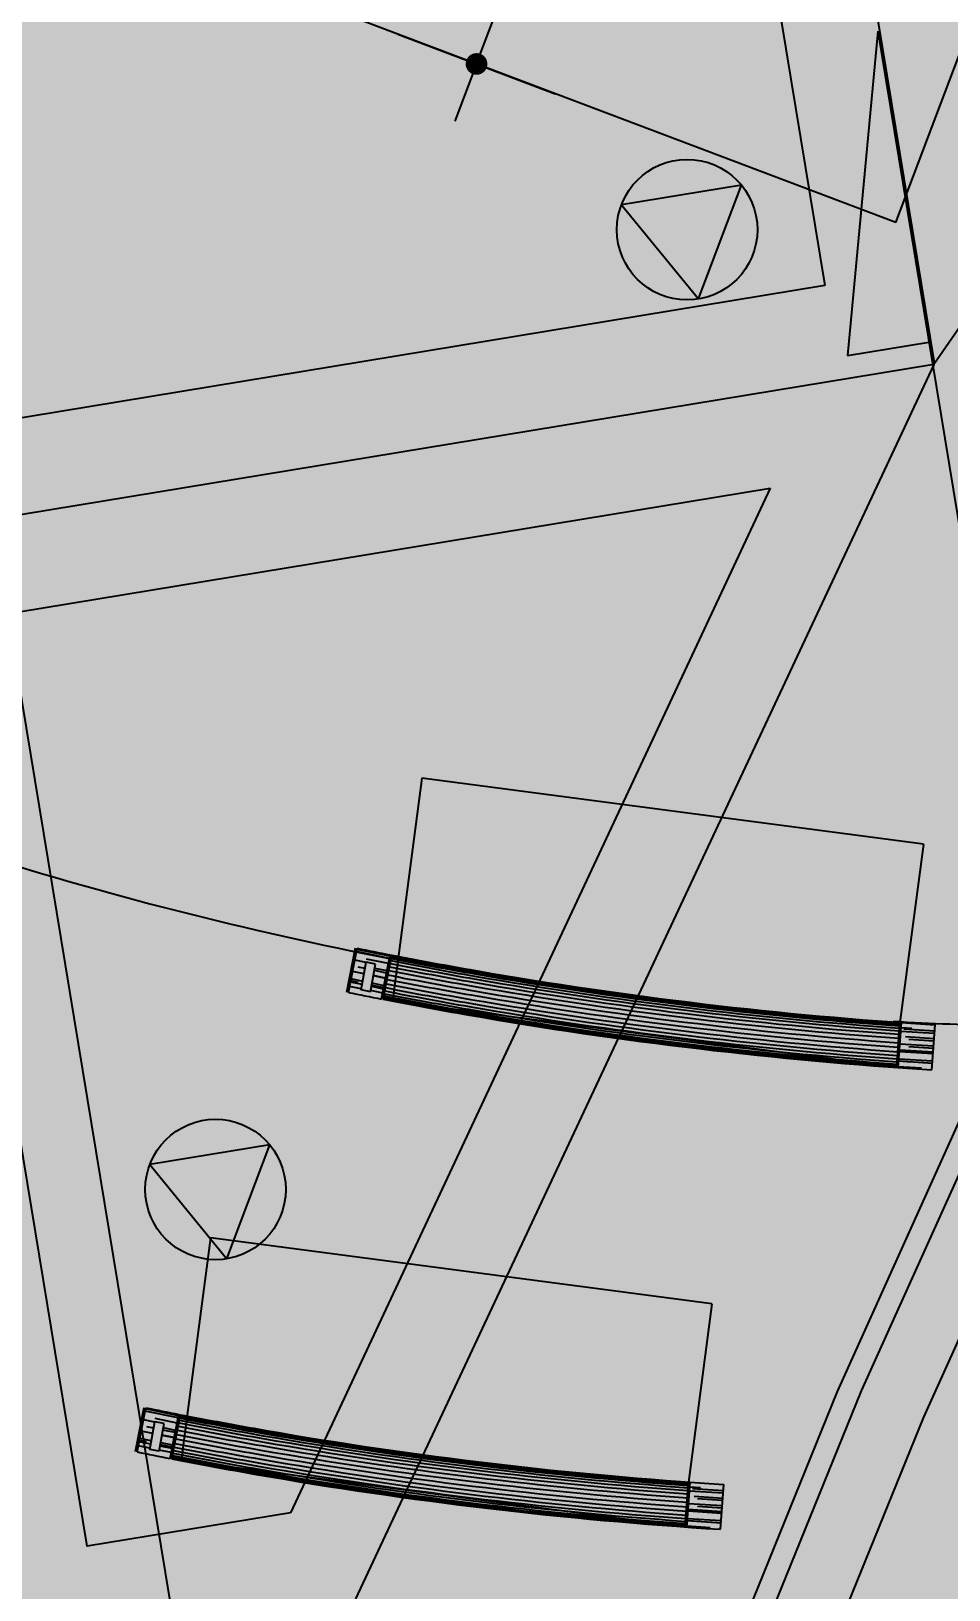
# Model space of a CAD drawing. Header units: millimetres. Extents: x 33240 to 33395, y 51607 to 51720.
# Drawn here: x 33284.177 to 33285.81, y 51681.059 to 51683.833 of the extents above; entities that cross this region are included whole.
import ezdxf

# ---------------------------------------------------------------- set-up
doc = ezdxf.new("R2010")
doc.units = ezdxf.units.MM
doc.header["$LTSCALE"] = 0.3
doc.header["$MEASUREMENT"] = 0
doc.header["$PDMODE"] = 34
doc.header["$PDSIZE"] = 0.3
doc.linetypes.add('ACAD_ISO04W100', pattern=[30, 24, -3, 0, -3])
doc.linetypes.add('ACAD_ISO08W100', pattern=[36, 24, -3, 6, -3])
doc.layers.get('0').update_dxf_attribs({"linetype": 'CONTINUOUS'})
doc.layers.get('DEFPOINTS').update_dxf_attribs({"linetype": 'CONTINUOUS'})
for name, color, linetype in [('00-TRAMES-BAT', 7, 'ACAD_ISO08W100'), ('02-MURS-PORTEUR', 1, 'CONTINUOUS'), ('07-REVT-ECAILLE', 33, 'CONTINUOUS'), ('07-REVT-SOL', 8, 'CONTINUOUS'), ('08-EQUI-MEUBLE-PROJ-01', 11, 'CONTINUOUS'), ('09-COT-MEUBLE-01', 4, 'CONTINUOUS'), ('10-ANN-TEXTE-MEUBLE', 3, 'CONTINUOUS'), ('14-HACH-MURS', 253, 'CONTINUOUS'), ('15-PLAF-TECHN-TEMPORAIRE', 113, 'CONTINUOUS')]:
    doc.layers.add(name, color=color, linetype=linetype)
doc.styles.add('COT', font='romans.shx')
doc.dimstyles.new('COT-MEUBLE-50eme', dxfattribs={"dimtxt": 0.12, "dimasz": 0.11, "dimexe": 0, "dimexo": 0, "dimgap": 0.05, "dimtad": 1, "dimzin": 4, "dimdsep": 46, "dimtxsty": 'COT', "dimblk1": 'COTBLOC', "dimblk2": 'COTBLOC', "dimsah": 1, "dimcen": -0.1, "dimse1": 1, "dimse2": 1, "dimadec": 0, "dimazin": 0, "dimtfac": 1, "dimtmove": 2, "dimatfit": 3, "dimldrblk": 'COTBLOC', "dimfxl": 1, "dimtolj": 1, "dimarcsym": 0})

# ---------------------------------------------------------------- blocks, each defined once
blk = doc.blocks.new('COTBLOC')
for p, q in [((0, -1.3608), (0, 1.3608)), ((-0.76, 0), (-0.99, 0)), ((0, 0), (-0.76, 0)), ((0, 0), (0.76, 0)), ((0.76, 0), (0.99, 0))]:
    blk.add_line(p, q)
at = {"const_width": 0.15}
blk.add_lwpolyline([(-0.1, 0, 1), (0.1, 0, 1)], format="xyb", close=True, dxfattribs=at)
blk = doc.blocks.new('*D239')
at = {"layer": '09-COT-MEUBLE-01', "color": 0, "lineweight": -2, "ltscale": 10}
blk.add_line((33285.2472, 51684.5084), (33285.0082, 51683.8771), dxfattribs=at)
at = {"layer": 'DEFPOINTS', "color": 0, "ltscale": 10}
for p in [(33285.1508, 51684.6625), (33284.834, 51683.8255), (33284.9693, 51683.7743)]:
    blk.add_point(p, dxfattribs=at)
at = {"layer": '09-COT-MEUBLE-01', "color": 0, "lineweight": -2, "ltscale": 10, "xscale": 0.11, "yscale": 0.11, "zscale": 0.11}
for p, rotation in [((33285.2861, 51684.6113), 69.27085773716948), ((33284.9693, 51683.7743), 249.2708577371695)]:
    blk.add_blockref('COTBLOC', p, dxfattribs=dict(at, rotation=rotation))
at = {"layer": '09-COT-MEUBLE-01', "color": 0, "ltscale": 10, "insert": (33285.2306, 51684.1539), "char_height": 0.12, "attachment_point": 5, "rotation": 249.2709, "style": 'COT'}
blk.add_mtext('\\A1;.89', dxfattribs=at)

msp = doc.modelspace()

# ---------------------------------------------------------------- hatches: boundary and pattern name
at = {"layer": '07-REVT-SOL'}
h = msp.add_hatch(dxfattribs=at)
h.set_pattern_fill('CROSS', color=30, style=0)
h.set_pattern_definition([(189.35057367, (57785.36794, 108093.83487), (-0.2060594638, -0.2872968802), [0.125, -0.375]), (279.35057367, (57785.29612, 108093.88639), (0.2872968802, -0.2060594638), [0.125, -0.375])])
edge = h.paths.add_edge_path()
edge.add_line((33283.3783, 51687.0822), (33282.6443, 51691.5402))
edge.add_line((33282.6443, 51691.5402), (33270.1624, 51689.4848))
edge.add_line((33270.1624, 51689.4848), (33272.7213, 51673.9442))
edge.add_line((33272.7213, 51673.9442), (33273.8232, 51674.1256))
edge.add_line((33273.8232, 51674.1256), (33273.4532, 51676.3726))
edge.add_line((33273.4532, 51676.3726), (33279.4392, 51677.3582))
edge.add_line((33279.4392, 51677.3582), (33280.4429, 51671.2631))
edge.add_line((33280.4429, 51671.2631), (33280.6933, 51669.7425))
edge.add_line((33280.6933, 51669.7425), (33287.1828, 51670.8111))
edge.add_arc((33295.4983, 51677.4321), 10.6295, 146.69633, 218.5278, ccw=False)
edge.add_line((33286.6145, 51683.2685), (33287.3226, 51684.3289))
edge.add_line((33287.3226, 51684.3289), (33288.3032, 51685.5277))
edge.add_line((33288.3032, 51685.5277), (33286.1987, 51687.5466))
edge.add_line((33286.1987, 51687.5466), (33283.3783, 51687.0822))
at = {"layer": '10-ANN-TEXTE-MEUBLE', "ltscale": 0.8}
h = msp.add_hatch(color=256, dxfattribs=at)
h.paths.add_polyline_path([(33285.6833, 51683.8325), (33285.6537, 51683.5153), (33285.7155, 51683.4919), (33285.7321, 51683.536)])
h.paths.add_polyline_path([(33285.7321, 51683.536), (33285.7155, 51683.4919), (33285.6537, 51683.5153), (33285.6295, 51683.2556), (33285.7744, 51683.2794)])
at = {"layer": '14-HACH-MURS', "ltscale": 10}
h = msp.add_hatch(color=256, dxfattribs=at)
edge = h.paths.add_edge_path()
edge.add_line((33308.5634, 51687.1872), (33308.8659, 51686.8264))
edge.add_line((33308.8659, 51686.8264), (33309.1486, 51686.4505))
edge.add_line((33309.1486, 51686.4505), (33309.4108, 51686.0604))
edge.add_line((33309.4108, 51686.0604), (33309.6523, 51685.6566))
edge.add_line((33309.6523, 51685.6566), (33309.9388, 51685.8178))
edge.add_line((33309.9388, 51685.8178), (33309.9384, 51685.8184))
edge.add_line((33309.9384, 51685.8184), (33309.6899, 51686.2341))
edge.add_line((33309.6899, 51686.2341), (33309.4196, 51686.6362))
edge.add_line((33309.4196, 51686.6362), (33309.1281, 51687.0237))
edge.add_line((33309.1281, 51687.0237), (33308.8162, 51687.3957))
edge.add_line((33308.8162, 51687.3957), (33308.4846, 51687.7514))
edge.add_line((33308.4846, 51687.7514), (33308.1341, 51688.0897))
edge.add_line((33308.1341, 51688.0897), (33307.7656, 51688.4101))
edge.add_line((33307.7656, 51688.4101), (33307.3799, 51688.7116))
edge.add_line((33307.3799, 51688.7116), (33306.978, 51688.9935))
edge.add_line((33306.978, 51688.9935), (33306.5608, 51689.2552))
edge.add_line((33306.5608, 51689.2552), (33306.1294, 51689.496))
edge.add_line((33306.1294, 51689.496), (33305.6847, 51689.7154))
edge.add_line((33305.6847, 51689.7154), (33305.2279, 51689.9127))
edge.add_line((33305.2279, 51689.9127), (33304.76, 51690.0877))
edge.add_line((33304.76, 51690.0877), (33304.2822, 51690.2397))
edge.add_line((33304.2822, 51690.2397), (33303.7957, 51690.3685))
edge.add_line((33303.7957, 51690.3685), (33303.3016, 51690.4738))
edge.add_line((33303.3016, 51690.4738), (33302.801, 51690.5552))
edge.add_line((33302.801, 51690.5552), (33302.1759, 51690.6296))
edge.add_line((33302.1759, 51690.6296), (33301.5493, 51690.6805))
edge.add_line((33301.5493, 51690.6805), (33300.9225, 51690.708))
edge.add_line((33300.9225, 51690.708), (33300.2963, 51690.7122))
edge.add_line((33300.2963, 51690.7122), (33299.6718, 51690.6932))
edge.add_line((33299.6718, 51690.6932), (33299.0501, 51690.6512))
edge.add_line((33299.0501, 51690.6512), (33298.432, 51690.5866))
edge.add_line((33298.432, 51690.5866), (33297.8186, 51690.4994))
edge.add_line((33297.8186, 51690.4994), (33297.2107, 51690.3901))
edge.add_line((33297.2107, 51690.3901), (33296.6093, 51690.259))
edge.add_line((33296.6093, 51690.259), (33296.0153, 51690.1064))
edge.add_line((33296.0153, 51690.1064), (33295.4294, 51689.9327))
edge.add_line((33295.4294, 51689.9327), (33294.8526, 51689.7385))
edge.add_line((33294.8526, 51689.7385), (33294.2857, 51689.524))
edge.add_line((33294.2857, 51689.524), (33293.7293, 51689.2898))
edge.add_line((33293.7293, 51689.2898), (33293.1844, 51689.0365))
edge.add_line((33293.1844, 51689.0365), (33292.6515, 51688.7645))
edge.add_line((33292.6515, 51688.7645), (33292.1313, 51688.4743))
edge.add_line((33292.1313, 51688.4743), (33291.6246, 51688.1666))
edge.add_line((33291.6246, 51688.1666), (33291.132, 51687.8419))
edge.add_line((33291.132, 51687.8419), (33290.654, 51687.5008))
edge.add_line((33290.654, 51687.5008), (33290.1913, 51687.144))
edge.add_line((33290.1913, 51687.144), (33289.7443, 51686.772))
edge.add_line((33289.7443, 51686.772), (33289.3136, 51686.3855))
edge.add_line((33289.3136, 51686.3855), (33288.8996, 51685.9851))
edge.add_line((33288.8996, 51685.9851), (33288.5029, 51685.5716))
edge.add_line((33288.5029, 51685.5716), (33288.1237, 51685.1455))
edge.add_line((33288.1237, 51685.1455), (33287.7626, 51684.7075))
edge.add_line((33287.7626, 51684.7075), (33287.4198, 51684.2583))
edge.add_line((33287.4198, 51684.2583), (33287.0957, 51683.7986))
edge.add_line((33287.0957, 51683.7986), (33286.7905, 51683.3291))
edge.add_line((33286.7905, 51683.3291), (33286.5047, 51682.8504))
edge.add_line((33286.5047, 51682.8504), (33286.2384, 51682.3633))
edge.add_line((33286.2384, 51682.3633), (33285.9918, 51681.8684))
edge.add_line((33285.9918, 51681.8684), (33285.7651, 51681.3664))
edge.add_line((33285.7651, 51681.3664), (33285.5586, 51680.858))
edge.add_line((33285.5586, 51680.858), (33285.3969, 51680.4041))
edge.add_line((33285.3969, 51680.4041), (33285.2576, 51679.9426))
edge.add_line((33285.2576, 51679.9426), (33285.2213, 51679.7965))
edge.add_arc((33292.6656, 51677.4805), 7.7962, 162.71864, 167.19209)
edge.add_line((33285.0633, 51679.2088), (33285.3709, 51679.1619))
edge.add_arc((33293.372, 51677.4279), 8.1869, 163.8161, 167.77225, ccw=False)
edge.add_line((33285.5096, 51679.7098), (33285.548, 51679.8641))
edge.add_line((33285.548, 51679.8641), (33285.683, 51680.3114))
edge.add_line((33285.683, 51680.3114), (33285.84, 51680.7522))
edge.add_line((33285.84, 51680.7522), (33286.0419, 51681.2493))
edge.add_line((33286.0419, 51681.2493), (33286.2639, 51681.7409))
edge.add_line((33286.2639, 51681.7409), (33286.5054, 51682.2256))
edge.add_line((33286.5054, 51682.2256), (33286.7663, 51682.7027))
edge.add_line((33286.7663, 51682.7027), (33287.0462, 51683.1715))
edge.add_line((33287.0462, 51683.1715), (33287.3451, 51683.6315))
edge.add_line((33287.3451, 51683.6315), (33287.6626, 51684.0818))
edge.add_line((33287.6626, 51684.0818), (33287.9984, 51684.5219))
edge.add_line((33287.9984, 51684.5219), (33288.3522, 51684.9509))
edge.add_line((33288.3522, 51684.9509), (33288.7236, 51685.3683))
edge.add_line((33288.7236, 51685.3683), (33289.1125, 51685.7736))
edge.add_line((33289.1125, 51685.7736), (33289.5181, 51686.1659))
edge.add_line((33289.5181, 51686.1659), (33289.9399, 51686.5444))
edge.add_line((33289.9399, 51686.5444), (33290.3779, 51686.9089))
edge.add_line((33290.3779, 51686.9089), (33290.8312, 51687.2585))
edge.add_line((33290.8312, 51687.2585), (33291.2995, 51687.5927))
edge.add_line((33291.2995, 51687.5927), (33291.7822, 51687.9108))
edge.add_line((33291.7822, 51687.9108), (33292.2787, 51688.2123))
edge.add_line((33292.2787, 51688.2123), (33292.7883, 51688.4966))
edge.add_line((33292.7883, 51688.4966), (33293.3104, 51688.7631))
edge.add_line((33293.3104, 51688.7631), (33293.8444, 51689.0114))
edge.add_line((33293.8444, 51689.0114), (33294.253, 51689.1834))
edge.add_line((33294.253, 51689.1834), (33294.809, 51688.2038))
edge.add_line((33294.809, 51688.2038), (33294.9834, 51688.3017))
edge.add_line((33294.9834, 51688.3017), (33294.4396, 51689.2598))
edge.add_line((33294.4396, 51689.2598), (33294.9449, 51689.4509))
edge.add_line((33294.9449, 51689.4509), (33295.51, 51689.6412))
edge.add_line((33295.51, 51689.6412), (33296.084, 51689.8114))
edge.add_line((33296.084, 51689.8114), (33296.666, 51689.9609))
edge.add_line((33296.666, 51689.9609), (33297.2554, 51690.0894))
edge.add_line((33297.2554, 51690.0894), (33297.6528, 51690.1608))
edge.add_line((33297.6528, 51690.1608), (33300.7434, 51684.664))
edge.add_line((33300.7434, 51684.664), (33300.3952, 51684.4682))
edge.add_line((33300.3952, 51684.4682), (33300.4933, 51684.2939))
edge.add_line((33300.4933, 51684.2939), (33301.0158, 51684.5877))
edge.add_line((33301.0158, 51684.5877), (33300.9406, 51684.7213))
edge.add_arc((33306.172, 51686.9141), 5.6723, 178.1861, 202.7414, ccw=False)
edge.add_line((33300.5025, 51687.0937), (33300.5145, 51687.359))
edge.add_line((33300.5145, 51687.359), (33300.5592, 51687.6208))
edge.add_line((33300.5592, 51687.6208), (33300.636, 51687.875))
edge.add_line((33300.636, 51687.875), (33300.7435, 51688.1179))
edge.add_line((33300.7435, 51688.1179), (33300.8803, 51688.3456))
edge.add_line((33300.8803, 51688.3456), (33301.0441, 51688.5546))
edge.add_line((33301.0441, 51688.5546), (33301.2325, 51688.7418))
edge.add_line((33301.2325, 51688.7418), (33301.4426, 51688.9042))
edge.add_line((33301.4426, 51688.9042), (33301.706, 51689.07))
edge.add_line((33301.706, 51689.07), (33301.9802, 51689.2172))
edge.add_line((33301.9802, 51689.2172), (33302.2639, 51689.3451))
edge.add_line((33302.2639, 51689.3451), (33302.5557, 51689.4531))
edge.add_line((33302.5557, 51689.4531), (33302.8543, 51689.5407))
edge.add_line((33302.8543, 51689.5407), (33303.1583, 51689.6074))
edge.add_line((33303.1583, 51689.6074), (33303.4661, 51689.653))
edge.add_line((33303.4661, 51689.653), (33303.7763, 51689.6773))
edge.add_line((33303.7763, 51689.6773), (33304.0875, 51689.6801))
edge.add_line((33304.0875, 51689.6801), (33304.3981, 51689.6614))
edge.add_line((33304.3981, 51689.6614), (33304.7067, 51689.6213))
edge.add_line((33304.7067, 51689.6213), (33305.0118, 51689.56))
edge.add_line((33305.0118, 51689.56), (33305.312, 51689.4777))
edge.add_line((33305.312, 51689.4777), (33305.6057, 51689.375))
edge.add_line((33305.6057, 51689.375), (33305.8916, 51689.2522))
edge.add_line((33305.8916, 51689.2522), (33306.0906, 51689.1499))
edge.add_line((33306.0906, 51689.1499), (33306.376, 51688.9906))
edge.add_line((33306.376, 51688.9906), (33306.7805, 51688.7368))
edge.add_line((33306.7805, 51688.7368), (33307.1703, 51688.4635))
edge.add_line((33307.1703, 51688.4635), (33307.5444, 51688.171))
edge.add_line((33307.5444, 51688.171), (33307.9018, 51687.8604))
edge.add_line((33307.9018, 51687.8604), (33308.2417, 51687.5322))
edge.add_line((33308.2417, 51687.5322), (33308.5634, 51687.1872))
edge = h.paths.add_edge_path(flags=16)
edge.add_line((33304.441, 51689.858), (33304.4171, 51689.8611))
edge.add_line((33304.4171, 51689.8611), (33304.0926, 51689.8806))
edge.add_line((33304.0926, 51689.8806), (33303.7676, 51689.8777))
edge.add_line((33303.7676, 51689.8777), (33303.4436, 51689.8523))
edge.add_line((33303.4436, 51689.8523), (33303.122, 51689.8047))
edge.add_line((33303.122, 51689.8047), (33302.8045, 51689.7349))
edge.add_line((33302.8045, 51689.7349), (33302.4926, 51689.6435))
edge.add_line((33302.4926, 51689.6435), (33302.1878, 51689.5306))
edge.add_line((33302.1878, 51689.5306), (33301.8915, 51689.3971))
edge.add_line((33301.8915, 51689.3971), (33301.6051, 51689.2433))
edge.add_line((33301.6051, 51689.2433), (33301.3277, 51689.0687))
edge.add_line((33301.3277, 51689.0687), (33301.1001, 51688.8927))
edge.add_line((33301.1001, 51688.8927), (33300.894, 51688.688))
edge.add_line((33300.894, 51688.688), (33300.7148, 51688.4594))
edge.add_line((33300.7148, 51688.4594), (33300.5653, 51688.2104))
edge.add_line((33300.5653, 51688.2104), (33300.4476, 51687.9449))
edge.add_line((33300.4476, 51687.9449), (33300.3637, 51687.6668))
edge.add_line((33300.3637, 51687.6668), (33300.3148, 51687.3805))
edge.add_line((33300.3148, 51687.3805), (33300.3024, 51687.1055))
edge.add_arc((33307.2942, 51687.0221), 6.9924, 179.31631, 191.7682)
edge.add_line((33300.4489, 51685.596), (33297.8614, 51690.1979))
edge.add_line((33297.8614, 51690.1979), (33298.4516, 51690.2818))
edge.add_line((33298.4516, 51690.2818), (33299.057, 51690.3451))
edge.add_line((33299.057, 51690.3451), (33299.6661, 51690.3862))
edge.add_line((33299.6661, 51690.3862), (33300.2777, 51690.4048))
edge.add_line((33300.2777, 51690.4048), (33300.891, 51690.4008))
edge.add_line((33300.891, 51690.4008), (33301.505, 51690.3739))
edge.add_line((33301.505, 51690.3739), (33302.1186, 51690.324))
edge.add_line((33302.1186, 51690.324), (33302.73, 51690.2512))
edge.add_line((33302.73, 51690.2512), (33303.216, 51690.1721))
edge.add_line((33303.216, 51690.1721), (33303.695, 51690.0701))
edge.add_line((33303.695, 51690.0701), (33304.1667, 51689.9452))
edge.add_line((33304.1667, 51689.9452), (33304.441, 51689.858))
at = {"layer": '15-PLAF-TECHN-TEMPORAIRE'}
for points in [[(33285.3644, 51683.3561), (33285.4407, 51683.5587), (33285.2271, 51683.5235)], [(33284.5251, 51681.6484), (33284.6015, 51681.851), (33284.3878, 51681.8158)]]:
    msp.add_hatch(color=8, dxfattribs=at).paths.add_polyline_path(points)

# ---------------------------------------------------------------- linework, layer by layer
at = {"layer": '00-TRAMES-BAT'}
msp.add_line((33290.54, 51643.8971), (33281.8569, 51696.6298), dxfattribs=at)
at = {"layer": '02-MURS-PORTEUR'}
msp.add_lwpolyline([(33285.2213, 51679.7965), (33285.2576, 51679.9426), (33285.3969, 51680.4041), (33285.5586, 51680.858), (33285.7651, 51681.3664), (33285.9918, 51681.8684), (33286.2384, 51682.3633), (33286.5047, 51682.8504), (33286.7905, 51683.3291), (33287.0957, 51683.7986), (33287.4198, 51684.2583), (33287.7626, 51684.7075), (33288.1237, 51685.1455), (33288.5029, 51685.5716), (33288.8996, 51685.9851), (33289.3136, 51686.3855), (33289.7443, 51686.772), (33290.1913, 51687.144)], dxfattribs=at)
at = {"layer": '07-REVT-ECAILLE'}
msp.add_lwpolyline([(33285.1059, 51679.8312), (33285.1415, 51679.974), (33285.2825, 51680.4412), (33285.446, 51680.9003), (33285.6544, 51681.4132), (33285.8829, 51681.9193), (33286.1315, 51682.4183), (33286.4001, 51682.9095), (33286.6882, 51683.392), (33286.9958, 51683.8654), (33287.3226, 51684.3289), (33287.6682, 51684.7817), (33288.0323, 51685.2232), (33288.4145, 51685.6528), (33288.8144, 51686.0696), (33289.232, 51686.4735), (33289.6661, 51686.863), (33290.1167, 51687.238)], dxfattribs=at)
at = {"layer": '08-EQUI-MEUBLE-PROJ-01', "ltscale": 0.8}
for p, q in [((33285.7155, 51683.4919), (33281.9983, 51684.8987)), ((33285.7155, 51683.4919), (33286.034, 51684.3336)), ((33284.8722, 51682.5034), (33284.8199, 51682.1068)), ((33285.7645, 51682.3858), (33284.8722, 51682.5034)), ((33285.7645, 51682.3858), (33285.7226, 51682.0687)), ((33285.6116, 51681.4119), (33285.8409, 51681.9197)), ((33284.4961, 51681.6858), (33284.4438, 51681.2892)), ((33285.3883, 51681.5681), (33284.496, 51681.6858)), ((33285.3883, 51681.5681), (33285.3465, 51681.251)), ((33285.4024, 51680.897), (33285.6116, 51681.4119))]:
    msp.add_line(p, q, dxfattribs=at)
at = {"layer": '08-EQUI-MEUBLE-PROJ-01', "color": 8, "ltscale": 0.8}
for p, q in [((33284.7386, 51682.1228), (33284.7541, 51682.2014)), ((33284.7413, 51682.1223), (33284.7569, 51682.2008)), ((33284.8145, 51682.1828), (33284.7557, 51682.1949)), ((33284.8153, 51682.1868), (33284.7565, 51682.1989)), ((33284.8153, 51682.1871), (33284.7566, 51682.1993)), ((33284.773, 51682.1755), (33284.7527, 51682.1796)), ((33284.7709, 51682.1646), (33284.7589, 51682.1671)), ((33284.7639, 51682.1267), (33284.773, 51682.1759)), ((33284.7897, 51682.1727), (33284.773, 51682.1759)), ((33284.8127, 51682.1736), (33284.7733, 51682.1817)), ((33284.7806, 51682.1236), (33284.7897, 51682.1727)), ((33284.8101, 51682.1605), (33284.7883, 51682.1649)), ((33284.8002, 51682.1106), (33284.8157, 51682.1892)), ((33284.803, 51682.1101), (33284.8185, 51682.1886)), ((33284.8183, 51682.1877), (33284.8155, 51682.1884)), ((33284.7657, 51682.1361), (33284.7449, 51682.1404)), ((33284.7584, 51682.1401), (33284.7454, 51682.1428)), ((33284.7667, 51682.142), (33284.7461, 51682.1463)), ((33284.7692, 51682.1552), (33284.7487, 51682.1594)), ((33284.8042, 51682.1306), (33284.7827, 51682.1351)), ((33284.8049, 51682.1342), (33284.7834, 51682.1386)), ((33284.8075, 51682.1473), (33284.7858, 51682.1518)), ((33284.8076, 51682.1479), (33284.786, 51682.1524)), ((33284.8093, 51682.1567), (33284.7876, 51682.1612)), ((33284.7643, 51682.1288), (33284.7435, 51682.1331)), ((33284.7806, 51682.1236), (33284.7639, 51682.1267)), ((33284.8023, 51682.121), (33284.781, 51682.1254)), ((33284.8037, 51682.1283), (33284.7823, 51682.1327)), ((33284.8032, 51682.1111), (33284.8004, 51682.1116)), ((33285.7122, 51681.9892), (33284.8199, 51682.1069)), ((33285.717, 51681.9889), (33285.7226, 51682.0687)), ((33285.7198, 51681.9887), (33285.7255, 51682.0685)), ((33285.7842, 51682.0489), (33285.7244, 51682.0528)), ((33285.7438, 51682.0583), (33285.7249, 51682.0595)), ((33285.7845, 51682.0531), (33285.7296, 51682.0566)), ((33285.7797, 51681.9847), (33285.7854, 51682.0645)), ((33285.7847, 51682.0557), (33285.7837, 51682.0558)), ((33285.7239, 51682.0261), (33285.7225, 51682.0262)), ((33285.7826, 51682.0264), (33285.7228, 51682.0302)), ((33285.7836, 51682.0398), (33285.7328, 51682.043)), ((33285.7833, 51682.0358), (33285.7385, 51682.0386)), ((33285.7824, 51682.0224), (33285.7388, 51682.0252)), ((33285.7805, 51681.9959), (33285.7206, 51681.9997)), ((33285.7421, 51681.9983), (33285.7206, 51681.9997)), ((33285.7807, 51681.9997), (33285.7209, 51682.0035)), ((33285.7817, 51682.013), (33285.7218, 51682.0168)), ((33285.7819, 51682.0158), (33285.722, 51682.0196)), ((33285.7805, 51681.9959), (33285.7571, 51681.9974)), ((33285.7613, 51681.9875), (33285.7199, 51681.9901)), ((33284.3624, 51681.3052), (33284.3779, 51681.3837)), ((33284.3652, 51681.3046), (33284.3807, 51681.3832)), ((33284.3968, 51681.3578), (33284.3765, 51681.362)), ((33284.4383, 51681.3652), (33284.3796, 51681.3773)), ((33284.4391, 51681.3691), (33284.3803, 51681.3812)), ((33284.4392, 51681.3695), (33284.3804, 51681.3816)), ((33284.3878, 51681.3091), (33284.3969, 51681.3583)), ((33284.4136, 51681.3551), (33284.3969, 51681.3583)), ((33284.4365, 51681.356), (33284.3972, 51681.3641)), ((33284.4241, 51681.293), (33284.4396, 51681.3715)), ((33284.4269, 51681.2925), (33284.4424, 51681.371)), ((33284.4421, 51681.37), (33284.4394, 51681.3708)), ((33284.393, 51681.3376), (33284.3725, 51681.3418)), ((33284.3948, 51681.347), (33284.3827, 51681.3495)), ((33284.4045, 51681.3059), (33284.4136, 51681.3551)), ((33284.4313, 51681.3297), (33284.4097, 51681.3341)), ((33284.4314, 51681.3303), (33284.4098, 51681.3347)), ((33284.4332, 51681.3391), (33284.4115, 51681.3436)), ((33284.4339, 51681.3428), (33284.4121, 51681.3473)), ((33284.5294, 51681.3536), (33284.5266, 51681.3541)), ((33284.3882, 51681.3112), (33284.3674, 51681.3155)), ((33284.3895, 51681.3185), (33284.3688, 51681.3228)), ((33284.3823, 51681.3224), (33284.3693, 51681.3251)), ((33284.3906, 51681.3244), (33284.37, 51681.3287)), ((33284.4045, 51681.3059), (33284.3878, 51681.3091)), ((33284.4261, 51681.3034), (33284.4048, 51681.3078)), ((33284.4276, 51681.3107), (33284.4062, 51681.3151)), ((33284.428, 51681.313), (33284.4066, 51681.3174)), ((33284.4287, 51681.3165), (33284.4073, 51681.321)), ((33284.4271, 51681.2934), (33284.4243, 51681.294)), ((33285.336, 51681.1716), (33284.4437, 51681.2892)), ((33285.3408, 51681.1712), (33285.3465, 51681.251)), ((33285.3437, 51681.171), (33285.3493, 51681.2508)), ((33285.4081, 51681.2313), (33285.3482, 51681.2351)), ((33285.3676, 51681.2407), (33285.3487, 51681.2419)), ((33285.4084, 51681.2355), (33285.3535, 51681.239)), ((33285.4074, 51681.2221), (33285.3566, 51681.2254)), ((33285.4072, 51681.2181), (33285.3623, 51681.221)), ((33285.4035, 51681.167), (33285.4092, 51681.2468)), ((33285.4086, 51681.2381), (33285.4075, 51681.2382)), ((33285.4055, 51681.1954), (33285.3457, 51681.1992)), ((33285.4057, 51681.1982), (33285.3459, 51681.202)), ((33285.3477, 51681.2085), (33285.3463, 51681.2086)), ((33285.4065, 51681.2088), (33285.3466, 51681.2126)), ((33285.4062, 51681.2048), (33285.3627, 51681.2076)), ((33285.3851, 51681.1698), (33285.3438, 51681.1725)), ((33285.4043, 51681.1782), (33285.3444, 51681.1821)), ((33285.366, 51681.1807), (33285.3444, 51681.1821)), ((33285.4046, 51681.182), (33285.3447, 51681.1859)), ((33285.4043, 51681.1782), (33285.381, 51681.1797))]:
    msp.add_line(p, q, dxfattribs=at)
at = {"layer": '08-EQUI-MEUBLE-PROJ-01', "ltscale": 0.8}
for start, end in [(252.318, 259.04248), (266.76933, 268.49845)]:
    msp.add_arc((33286.0871, 51688.7388), 6.6784, start, end, dxfattribs=at)
at = {"layer": '08-EQUI-MEUBLE-PROJ-01', "color": 8, "ltscale": 0.8}
for centre, radius, start, end in [((33286.4533, 51690.6287), 8.597, 258.61948, 259.01936), ((33286.2547, 51689.546), 7.5172, 258.95435, 260.11214), ((33286.2547, 51689.546), 7.5112, 258.95444, 260.11235), ((33286.2547, 51689.546), 7.5062, 258.95451, 260.11252), ((33286.2547, 51689.546), 7.5022, 258.95456, 260.11267), ((33286.2547, 51689.546), 7.4992, 258.95461, 260.11277), ((33286.2547, 51689.546), 7.4972, 258.95464, 260.11284), ((33286.2547, 51689.546), 7.4962, 258.95465, 260.11288), ((33286.2547, 51689.546), 7.5482, 258.95392, 260.11106), ((33286.2547, 51689.546), 7.5402, 258.95403, 260.11133), ((33286.2547, 51689.546), 7.5322, 258.95414, 260.11161), ((33286.2547, 51689.546), 7.5242, 258.95425, 260.11189), ((33286.2547, 51689.546), 7.5172, 260.11214, 265.92991), ((33286.2547, 51689.546), 7.5112, 260.11252, 265.92991), ((33286.2547, 51689.546), 7.5062, 260.11252, 265.92991), ((33286.2547, 51689.546), 7.5022, 260.11277, 265.92991), ((33286.2547, 51689.546), 7.4992, 260.11277, 265.92991), ((33286.2547, 51689.546), 7.4972, 260.11288, 265.92991), ((33286.2547, 51689.546), 7.4962, 260.11288, 266.4103), ((33286.4494, 51690.6083), 8.6563, 258.61975, 259.01689), ((33286.2547, 51689.546), 7.5762, 258.95353, 260.11008), ((33286.2547, 51689.546), 7.5752, 258.95354, 260.11012), ((33286.2547, 51689.546), 7.5732, 258.95357, 260.11019), ((33286.2547, 51689.546), 7.5702, 258.95361, 260.11029), ((33286.2547, 51689.546), 7.5662, 258.95367, 260.11043), ((33286.2547, 51689.546), 7.5612, 258.95374, 260.1106), ((33286.2547, 51689.546), 7.5552, 258.95382, 260.11081), ((33286.2547, 51689.546), 7.5482, 260.11081, 265.92991), ((33286.2547, 51689.546), 7.5402, 260.11081, 265.92991), ((33286.2547, 51689.546), 7.5322, 260.11214, 265.92991), ((33286.2547, 51689.546), 7.5242, 260.11214, 265.92991), ((33286.2547, 51689.546), 7.5762, 260.11008, 266.40523), ((33286.2547, 51689.546), 7.5752, 260.11008, 265.92991), ((33286.2547, 51689.546), 7.5732, 260.11019, 265.92991), ((33286.2547, 51689.546), 7.5702, 260.11019, 265.92991), ((33286.2547, 51689.546), 7.5662, 260.11043, 265.92991), ((33286.2547, 51689.546), 7.5612, 260.11043, 265.92991), ((33286.2547, 51689.546), 7.5552, 260.11081, 265.92991), ((33286.0771, 51689.8111), 8.597, 258.61948, 259.01936), ((33285.8786, 51688.7283), 7.5062, 258.95451, 260.11252), ((33285.8786, 51688.7283), 7.5022, 258.95456, 260.11267), ((33285.8786, 51688.7283), 7.4992, 258.95461, 260.11277), ((33285.8786, 51688.7283), 7.4972, 258.95464, 260.11284), ((33285.8786, 51688.7283), 7.4962, 258.95465, 260.11288), ((33285.8786, 51688.7283), 7.5322, 258.95414, 260.11161), ((33285.8786, 51688.7283), 7.5242, 258.95425, 260.11189), ((33285.8786, 51688.7283), 7.5172, 258.95435, 260.11214), ((33285.8786, 51688.7283), 7.5112, 258.95444, 260.11235), ((33285.8786, 51688.7283), 7.5062, 260.11252, 265.92991), ((33285.8786, 51688.7283), 7.5022, 260.11277, 265.92991), ((33285.8786, 51688.7283), 7.4992, 260.11277, 265.92991), ((33285.8786, 51688.7283), 7.4972, 260.11288, 265.92991), ((33285.8786, 51688.7283), 7.4962, 260.11288, 266.4103), ((33286.0733, 51689.7907), 8.6563, 258.61975, 259.01689), ((33285.8786, 51688.7283), 7.5612, 258.95374, 260.1106), ((33285.8786, 51688.7283), 7.5552, 258.95382, 260.11081), ((33285.8786, 51688.7283), 7.5482, 258.95392, 260.11106), ((33285.8786, 51688.7283), 7.5402, 258.95403, 260.11133), ((33285.8786, 51688.7283), 7.5322, 260.11214, 265.92991), ((33285.8786, 51688.7283), 7.5242, 260.11214, 265.92991), ((33285.8786, 51688.7283), 7.5172, 260.11214, 265.92991), ((33285.8786, 51688.7283), 7.5112, 260.11252, 265.92991), ((33285.8786, 51688.7283), 7.5762, 258.95353, 260.11008), ((33285.8786, 51688.7283), 7.5752, 258.95354, 260.11012), ((33285.8786, 51688.7283), 7.5732, 258.95357, 260.11019), ((33285.8786, 51688.7283), 7.5702, 258.95361, 260.11029), ((33285.8786, 51688.7283), 7.5662, 258.95367, 260.11043), ((33285.8786, 51688.7283), 7.5612, 260.11043, 265.92991), ((33285.8786, 51688.7283), 7.5552, 260.11081, 265.92991), ((33285.8786, 51688.7283), 7.5482, 260.11081, 265.92991), ((33285.8786, 51688.7283), 7.5402, 260.11081, 265.92991), ((33285.8786, 51688.7283), 7.5762, 260.11008, 266.40523), ((33285.8786, 51688.7283), 7.5752, 260.11008, 265.92991), ((33285.8786, 51688.7283), 7.5732, 260.11019, 265.92991), ((33285.8786, 51688.7283), 7.5702, 260.11019, 265.92991), ((33285.8786, 51688.7283), 7.5662, 260.11043, 265.92991)]:
    msp.add_arc(centre, radius, start, end, dxfattribs=at)
at = {"layer": '10-ANN-TEXTE-MEUBLE', "ltscale": 0.8}
for p, q in [((33285.6833, 51683.8325), (33285.6295, 51683.2556)), ((33285.6295, 51683.2556), (33285.7744, 51683.2794))]:
    msp.add_line(p, q, dxfattribs=at)
msp.add_lwpolyline([(33285.6833, 51683.8325), (33286.1387, 51681.0672), (33289.0633, 51681.5488)], dxfattribs=at)
at = {"layer": '15-PLAF-TECHN-TEMPORAIRE', "color": 8, "linetype": 'ACAD_ISO04W100'}
for p, q in [((33285.7842, 51683.2422), (33285.2188, 51686.6759)), ((33287.3389, 51685.4827), (33285.7829, 51683.2398)), ((33285.7829, 51683.2398), (33271.9706, 51680.9654)), ((33285.7829, 51683.2398), (33284.7539, 51681.0434))]:
    msp.add_line(p, q, dxfattribs=at)
at = {"layer": '15-PLAF-TECHN-TEMPORAIRE', "color": 8}
for p, q in [((33285.4407, 51683.5587), (33285.2271, 51683.5235)), ((33285.3644, 51683.3561), (33285.4407, 51683.5587)), ((33285.2271, 51683.5235), (33285.3644, 51683.3561)), ((33284.6015, 51681.851), (33284.3878, 51681.8158)), ((33284.5251, 51681.6484), (33284.6015, 51681.851)), ((33284.3878, 51681.8158), (33284.5251, 51681.6484))]:
    msp.add_line(p, q, dxfattribs=at)
at = {"layer": '15-PLAF-TECHN-TEMPORAIRE', "ltscale": 10}
msp.add_line((33285.492, 51683.0196), (33284.638, 51681.1966), dxfattribs=at)
msp.add_lwpolyline([(33285.5892, 51683.3802), (33283.9513, 51683.1105), (33283.6815, 51684.7484), (33285.3195, 51685.0181)], close=True, dxfattribs=at)
msp.add_lwpolyline([(33284.638, 51681.1966), (33284.2762, 51681.1371), (33284.0065, 51682.775), (33285.492, 51683.0196)], dxfattribs=at)
at = {"layer": '15-PLAF-TECHN-TEMPORAIRE', "color": 8}
for centre in [(33285.3441, 51683.4794), (33284.5048, 51681.7717)]:
    msp.add_circle(centre, 0.125, dxfattribs=at)
at = {"layer": '15-PLAF-TECHN-TEMPORAIRE', "color": 8, "linetype": 'ACAD_ISO04W100'}
msp.add_ellipse((33298.2958, 51679.2703), major_axis=(-12.0261, -6.7629), ratio=0.772976, dxfattribs=at)

# ---------------------------------------------------------------- dimensions: what is measured, and where the dimension line sits
at = {"layer": '09-COT-MEUBLE-01', "ltscale": 10}
dim = msp.add_linear_dim(base=(33284.9693, 51683.7743), p1=(33285.1508, 51684.6625), p2=(33284.834, 51683.8255), angle=69.2709, dimstyle='COT-MEUBLE-50eme', dxfattribs=at)
dim.commit()
dim.dimension.update_dxf_attribs({"geometry": '*D239', "text_midpoint": (33285.2306, 51684.1539)})

doc.saveas('drawing.dxf')
